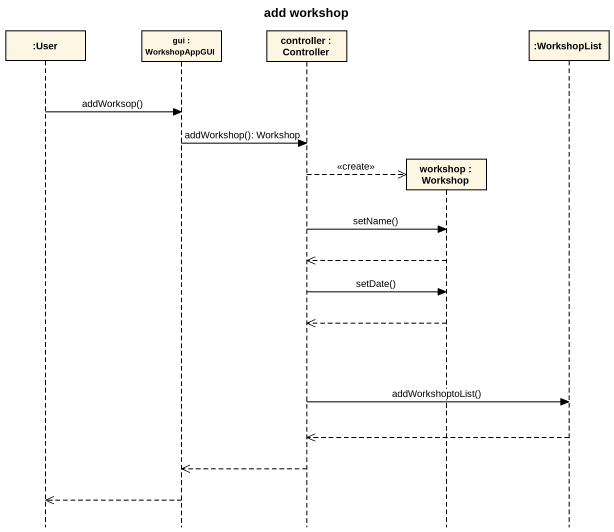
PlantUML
@startuml
title add workshop
hide footbox
participant ":User" as User
participant "gui : WorkshopAppGUI" as gui
participant "controller : Controller" as controller
participant "workshop : Workshop" as workshop
participant ":WorkshopList" as WorkshopList

User -> gui : addWorksop()
gui -> controller : addWorkshop(): Workshop
controller -->> workshop ** : <<create>>
controller -> workshop : setName()
workshop -->> controller
controller -> workshop : setDate()
workshop -->> controller
controller -> WorkshopList : addWorkshoptoList()
WorkshopList -->> controller
controller -->> gui
gui -->> User
@enduml
